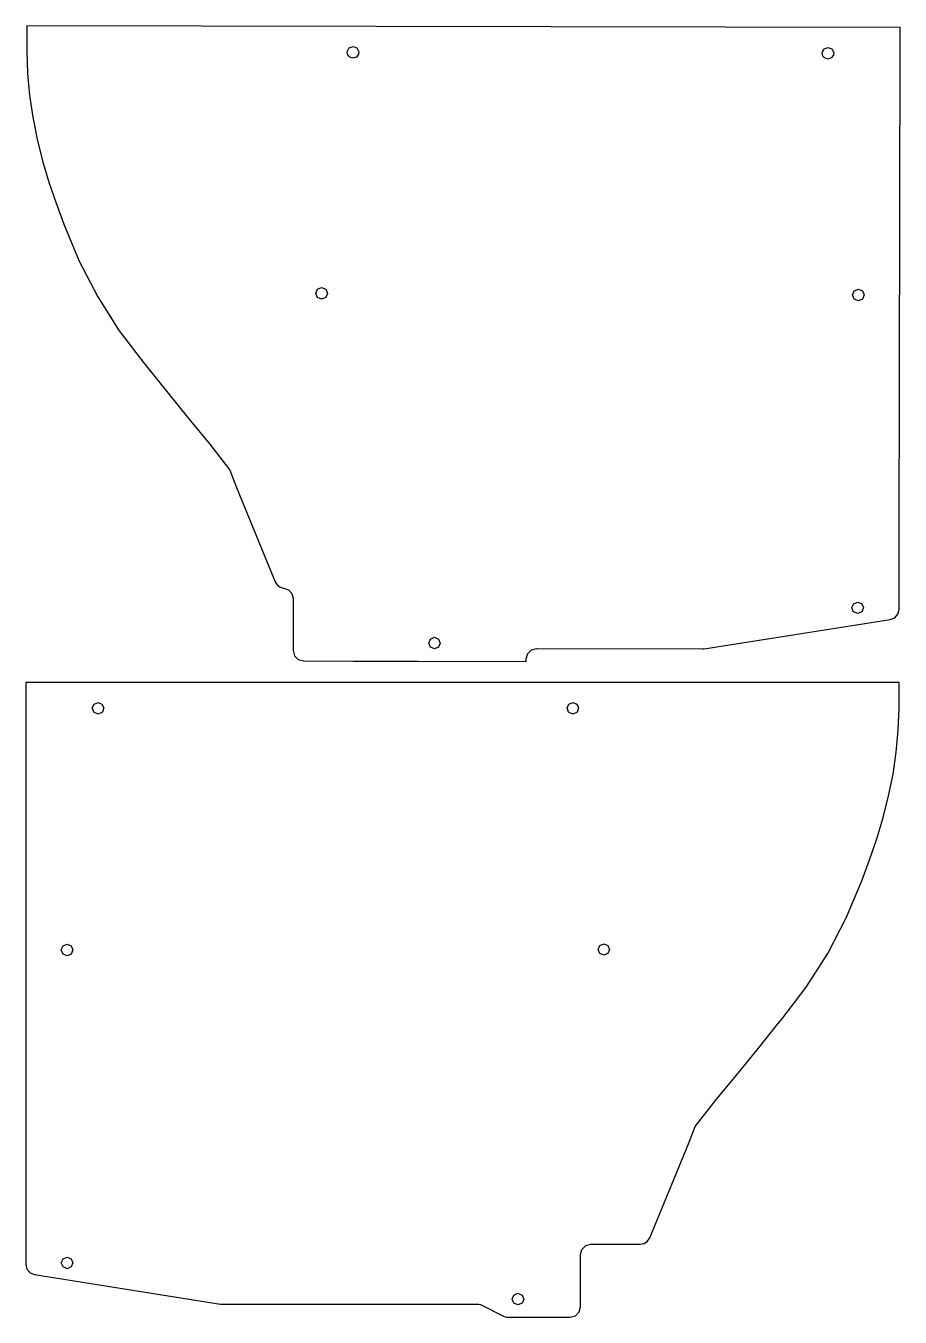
# Model space of a CAD drawing. Extents: x 0 to 21.2, y 0 to 31.3.
import ezdxf

# ---------------------------------------------------------------- set-up
doc = ezdxf.new("R2010")
doc.units = 0
doc.layers.get('0').update_dxf_attribs({"linetype": 'CONTINUOUS'})

msp = doc.modelspace()

# ---------------------------------------------------------------- linework, layer by layer
at = {"color": 0}
for points in [[(21.177, 30.625), (21.178, 31.235), (0.028, 31.278), (0.027, 30.667), (0.042, 30.127), (0.09, 29.593), (0.168, 29.064), (0.274, 28.536), (0.407, 28.012), (0.561, 27.493), (0.732, 26.981), (0.918, 26.473), (1.296, 25.579), (1.743, 24.717), (2.26, 23.896), (2.848, 23.124), (2.946, 23.004), (3.444, 22.381), (3.949, 21.765), (4.453, 21.147), (4.943, 20.518), (5.024, 20.308), (5.106, 20.098), (6.037, 17.819), (6.087, 17.742), (6.16, 17.689), (6.247, 17.664), (6.363, 17.624), (6.446, 17.534), (6.475, 17.415), (6.473, 16.15), (6.506, 16.025), (6.597, 15.934), (6.722, 15.9), (7.925, 15.898), (7.936, 15.896), (7.948, 15.895), (7.96, 15.895), (9.463, 15.892), (9.475, 15.892), (9.487, 15.893), (9.499, 15.894), (12.122, 15.889), (12.122, 15.952), (12.156, 16.076), (12.248, 16.168), (12.373, 16.201), (16.393, 16.193), (16.406, 16.193), (16.419, 16.194), (16.432, 16.196), (20.939, 16.901), (21.046, 16.945), (21.122, 17.034), (21.15, 17.147), (21.156, 20.066), (21.157, 20.486), (21.158, 21.106), (21.159, 21.727), (21.16, 22.348), (21.162, 22.968), (21.162, 23.008), (21.162, 23.048), (21.162, 23.088), (21.168, 26.433), (21.17, 27.132), (21.172, 28.529), (21.174, 29.227), (21.175, 29.926), (21.177, 30.625)], [(8.06, 30.593), (8.009, 30.523), (7.926, 30.496), (7.844, 30.523), (7.822, 30.543), (7.793, 30.593), (7.787, 30.652), (7.833, 30.741), (7.927, 30.777), (8.021, 30.741), (8.067, 30.651), (8.06, 30.593)], [(19.322, 30.52), (19.293, 30.57), (19.287, 30.628), (19.333, 30.718), (19.427, 30.754), (19.521, 30.718), (19.567, 30.628), (19.56, 30.57), (19.509, 30.5), (19.426, 30.473), (19.344, 30.5), (19.322, 30.52)], [(7.066, 24.899), (7.165, 24.94), (7.265, 24.898), (7.306, 24.799), (7.264, 24.699), (7.165, 24.658), (7.065, 24.7), (7.024, 24.799), (7.066, 24.899)], [(20.066, 24.862), (20.165, 24.903), (20.265, 24.862), (20.306, 24.762), (20.264, 24.663), (20.165, 24.622), (20.065, 24.663), (20.024, 24.763), (20.066, 24.862)], [(20.25, 17.285), (20.291, 17.185), (20.249, 17.086), (20.15, 17.045), (20.05, 17.086), (20.009, 17.186), (20.051, 17.285), (20.15, 17.326), (20.25, 17.285)], [(10.039, 16.331), (9.997, 16.232), (9.898, 16.191), (9.799, 16.232), (9.758, 16.332), (9.799, 16.431), (9.898, 16.472), (9.998, 16.431), (10.039, 16.331)], [(21.084, 13.688), (21.133, 14.223), (21.15, 14.767), (21.15, 15.378), (0, 15.377), (0, 14.766), (0, 14.068), (0, 13.369), (0, 11.972), (0, 11.273), (0, 4.208), (0, 1.289), (0.028, 1.175), (0.103, 1.086), (0.211, 1.042), (4.716, 0.328), (4.729, 0.327), (4.742, 0.326), (4.755, 0.325), (10.936, 0.326), (10.975, 0.323), (11.012, 0.314), (11.048, 0.299), (11.572, 0.037), (11.608, 0.022), (11.646, 0.014), (11.684, 0.011), (13.188, 0.011), (13.313, 0.044), (13.404, 0.136), (13.438, 0.261), (13.438, 1.526), (13.471, 1.651), (13.563, 1.742), (13.688, 1.776), (14.883, 1.776), (14.979, 1.795), (15.06, 1.849), (15.114, 1.931), (16.05, 4.208), (16.132, 4.418), (16.214, 4.628), (16.706, 5.258), (17.21, 5.873), (17.715, 6.486), (18.216, 7.11), (18.314, 7.23), (18.903, 8), (19.422, 8.82), (19.87, 9.681), (20.25, 10.575), (20.436, 11.081), (20.609, 11.591), (20.763, 12.107), (20.897, 12.632), (21.005, 13.157), (21.084, 13.688)], [(1.75, 14.611), (1.646, 14.658), (1.61, 14.766), (1.656, 14.856), (1.75, 14.892), (1.844, 14.856), (1.89, 14.766), (1.854, 14.658), (1.75, 14.611)], [(13.156, 14.857), (13.25, 14.893), (13.344, 14.857), (13.39, 14.767), (13.354, 14.658), (13.25, 14.612), (13.146, 14.658), (13.11, 14.767), (13.156, 14.857)], [(1.1, 8.803), (1, 8.762), (0.901, 8.803), (0.86, 8.902), (0.901, 9.002), (1, 9.043), (1.1, 9.002), (1.141, 8.902), (1.1, 8.803)], [(13.901, 8.814), (13.86, 8.913), (13.901, 9.012), (14, 9.054), (14.1, 9.012), (14.141, 8.913), (14.1, 8.814), (14, 8.772), (13.901, 8.814)], [(1, 1.466), (1.1, 1.425), (1.141, 1.325), (1.1, 1.226), (1, 1.185), (0.901, 1.226), (0.86, 1.325), (0.901, 1.425), (1, 1.466)], [(11.919, 0.589), (12.019, 0.547), (12.06, 0.448), (12.019, 0.349), (11.919, 0.307), (11.82, 0.349), (11.779, 0.448), (11.82, 0.547), (11.919, 0.589)]]:
    msp.add_lwpolyline(points, close=True, dxfattribs=at)

doc.saveas('drawing.dxf')
